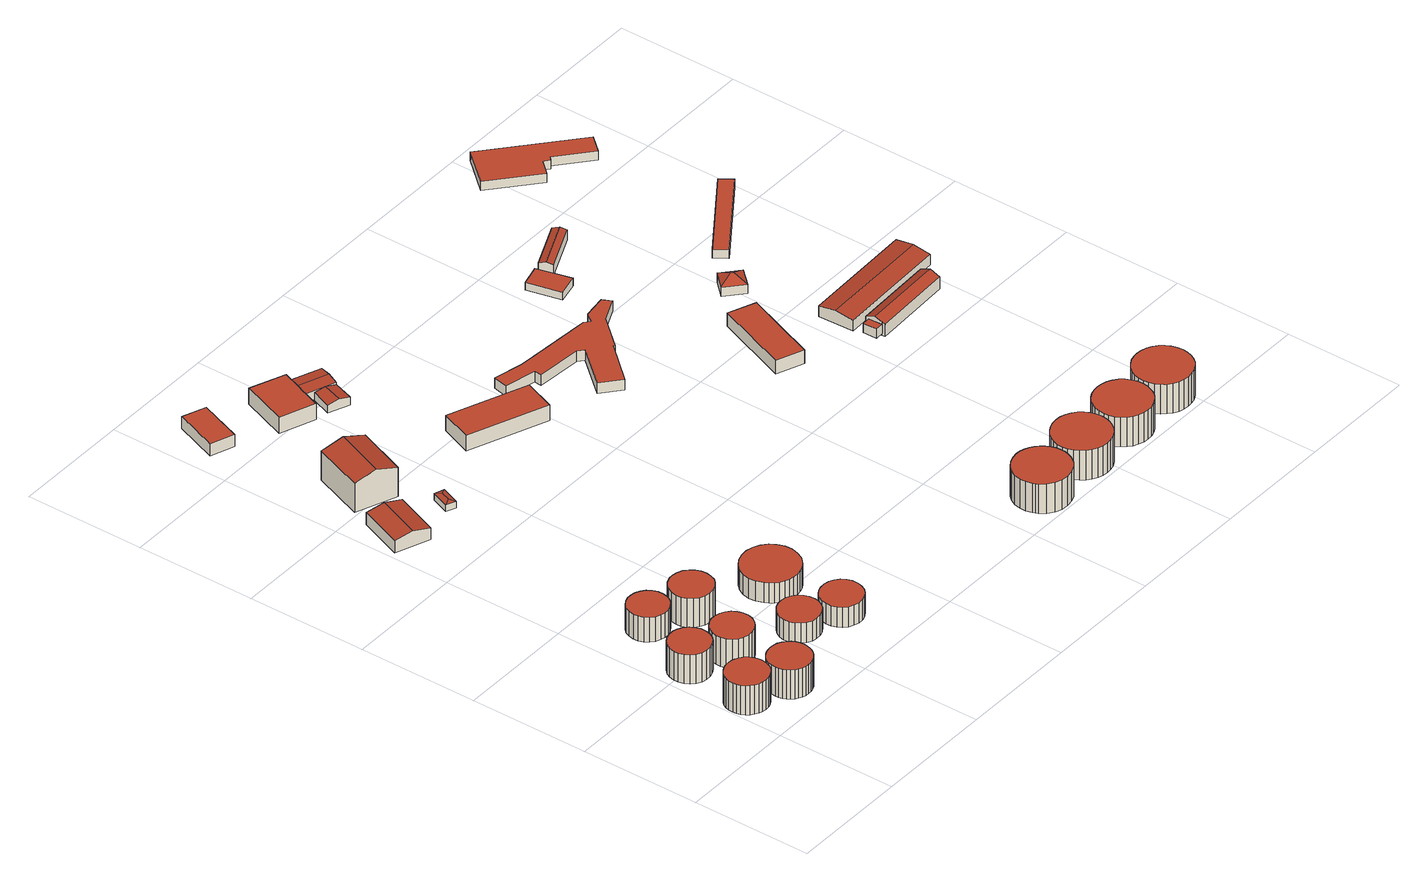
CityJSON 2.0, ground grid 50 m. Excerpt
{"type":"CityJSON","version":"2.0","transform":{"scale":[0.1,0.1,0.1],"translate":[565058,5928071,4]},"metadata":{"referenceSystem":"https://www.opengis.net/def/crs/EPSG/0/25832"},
"CityObjects":{
"building1":{"type":"Building","attributes":{"Gemeindeschluessel":"02100137","Geometrietyp2DReferenz":"3000","function":"51003_1205","roofType":"1000","measuredHeight":13.09},"address":[{"country":"Germany","locality":"Hamburg","postcode":"21107"}],"geometry":[{"type":"Solid","lod":"2","boundaries":[[[[0,1,2,3,4,5,6,7,8,9,10,11,12,13,14,15,16,17,18,19,20,21,22,23,24,25,26,27,28,29,30,31]],[[32,33,34,35,36,37,38,39,40,41,42,43,44,45,46,47,48,49,50,51,52,53,54,55,56,57,58,59,60,61,62,63]],[[30,29,32,63]],[[29,28,33,32]],[[28,27,34,33]],[[27,26,35,34]],[[26,25,36,35]],[[25,24,37,36]],[[24,23,38,37]],[[23,22,39,38]],[[22,21,40,39]],[[21,20,41,40]],[[20,19,42,41]],[[19,18,43,42]],[[18,17,44,43]],[[17,16,45,44]],[[16,15,46,45]],[[15,14,47,46]],[[14,13,48,47]],[[13,12,49,48]],[[12,11,50,49]],[[11,10,51,50]],[[10,9,52,51]],[[9,8,53,52]],[[8,7,54,53]],[[7,6,55,54]],[[6,5,56,55]],[[5,4,57,56]],[[4,3,58,57]],[[3,2,59,58]],[[2,1,60,59]],[[1,0,61,60]],[[0,31,62,61]],[[31,30,63,62]]]],"semantics":{"surfaces":[{"type":"RoofSurface"},{"type":"GroundSurface"},{"type":"WallSurface"}],"values":[[0,1,2,2,2,2,2,2,2,2,2,2,2,2,2,2,2,2,2,2,2,2,2,2,2,2,2,2,2,2,2,2,2,2]]}}]},
"building2":{"type":"Building","attributes":{"Gemeindeschluessel":"02100137","Geometrietyp2DReferenz":"3000","function":"51003_1205","roofType":"1000","measuredHeight":12.89},"address":[{"country":"Germany","locality":"Hamburg","postcode":"21107"}],"geometry":[{"type":"Solid","lod":"2","boundaries":[[[[64,65,66,67]],[[65,68,69,66]],[[68,70,71,69]],[[70,72,73,71]],[[72,74,75,73]],[[74,76,77,75]],[[76,78,79,77]],[[80,81,82,83]],[[81,84,85,82]],[[84,86,87,85]],[[86,88,89,87]],[[88,90,91,89]],[[90,92,93,91]],[[92,94,95,93]],[[94,96,97,95]],[[96,98,99,97]],[[98,100,101,99]],[[100,102,103,101]],[[102,104,105,103]],[[104,106,107,105]],[[106,64,67,107]],[[108,109,110,111]],[[83,110,109,80]],[[111,79,78,108]],[[111,110,83,82,85,87,89,91,93,95,97,99,101,103,105,107,67,66,69,71,73,75,77,79]],[[78,76,74,72,70,68,65,64,106,104,102,100,98,96,94,92,90,88,86,84,81,80,109,108]]]],"semantics":{"surfaces":[{"type":"WallSurface"},{"type":"GroundSurface"},{"type":"RoofSurface"}],"values":[[0,0,0,0,0,0,0,0,0,0,0,0,0,0,0,0,0,0,0,0,0,0,0,0,1,2]]}}]},
"building3":{"type":"Building","attributes":{"Gemeindeschluessel":"02100137","Geometrietyp2DReferenz":"3000","function":"51003_1205","roofType":"1000","measuredHeight":13.05},"address":[{"country":"Germany","locality":"Hamburg","postcode":"21107"}],"geometry":[{"type":"Solid","lod":"2","boundaries":[[[[112,113,114,115]],[[113,116,117,114]],[[116,118,119,117]],[[118,120,121,119]],[[120,122,123,121]],[[122,124,125,123]],[[124,126,127,125]],[[126,128,129,127]],[[128,130,131,129]],[[130,132,133,131]],[[132,134,135,133]],[[136,137,138,139]],[[137,140,141,138]],[[140,142,143,141]],[[142,144,145,143]],[[144,146,147,145]],[[146,148,149,147]],[[148,150,151,149]],[[150,152,153,151]],[[152,154,155,153]],[[154,156,157,155]],[[156,158,159,157]],[[158,160,161,159]],[[160,162,163,161]],[[162,164,165,163]],[[164,166,167,165]],[[166,168,169,167]],[[168,170,171,169]],[[170,172,173,171]],[[172,174,175,173]],[[174,112,115,175]],[[176,177,178,179]],[[139,178,177,136]],[[179,135,134,176]],[[179,178,139,138,141,143,145,147,149,151,153,155,157,159,161,163,165,167,169,171,173,175,115,114,117,119,121,123,125,127,129,131,133,135]],[[134,132,130,128,126,124,122,120,118,116,113,112,174,172,170,168,166,164,162,160,158,156,154,152,150,148,146,144,142,140,137,136,177,176]]]],"semantics":{"surfaces":[{"type":"WallSurface"},{"type":"GroundSurface"},{"type":"RoofSurface"}],"values":[[0,0,0,0,0,0,0,0,0,0,0,0,0,0,0,0,0,0,0,0,0,0,0,0,0,0,0,0,0,0,0,0,0,0,1,2]]}}]},
"building4":{"type":"Building","attributes":{"Gemeindeschluessel":"02100137","Geometrietyp2DReferenz":"3000","function":"51003_1205","roofType":"1000","measuredHeight":12.96},"address":[{"country":"Germany","locality":"Hamburg","postcode":"21107"}],"geometry":[{"type":"Solid","lod":"2","boundaries":[[[[180,181,182,183,184,185,186,187,188,189,190,191,192,193,194,195,196,197,198,199,200,201,202,203]],[[204,205,206,207,208,209,210,211,212,213,214,215,216,217,218,219,220,221,222,223,224,225,226,227]],[[202,201,204,227]],[[201,200,205,204]],[[200,199,206,205]],[[199,198,207,206]],[[198,197,208,207]],[[197,196,209,208]],[[196,195,210,209]],[[195,194,211,210]],[[194,193,212,211]],[[193,192,213,212]],[[192,191,214,213]],[[191,190,215,214]],[[190,189,216,215]],[[189,188,217,216]],[[188,187,218,217]],[[187,186,219,218]],[[186,185,220,219]],[[185,184,221,220]],[[184,183,222,221]],[[183,182,223,222]],[[182,181,224,223]],[[181,180,225,224]],[[180,203,226,225]],[[203,202,227,226]]]],"semantics":{"surfaces":[{"type":"RoofSurface"},{"type":"GroundSurface"},{"type":"WallSurface"}],"values":[[0,1,2,2,2,2,2,2,2,2,2,2,2,2,2,2,2,2,2,2,2,2,2,2,2,2]]}}]},
"building5":{"type":"Building","attributes":{"Gemeindeschluessel":"02100137","Geometrietyp2DReferenz":"3000","function":"51003_1205","roofType":"1000","measuredHeight":10.97},"address":[{"country":"Germany","locality":"Hamburg","postcode":"21107"}],"geometry":[{"type":"Solid","lod":"2","boundaries":[[[[228,229,230,231]],[[229,232,233,230]],[[232,234,235,233]],[[234,236,237,235]],[[236,238,239,237]],[[238,240,241,239]],[[240,242,243,241]],[[242,244,245,243]],[[244,246,247,245]],[[246,248,249,247]],[[248,250,251,249]],[[250,252,253,251]],[[252,254,255,253]],[[254,256,257,255]],[[256,258,259,257]],[[258,260,261,259]],[[260,262,263,261]],[[262,264,265,263]],[[266,267,268,269]],[[267,228,231,268]],[[270,271,272,273]],[[271,274,275,272]],[[274,266,269,275]],[[264,270,273,265]],[[273,272,275,269,268,231,230,233,235,237,239,241,243,245,247,249,251,253,255,257,259,261,263,265]],[[264,262,260,258,256,254,252,250,248,246,244,242,240,238,236,234,232,229,228,267,266,274,271,270]]]],"semantics":{"surfaces":[{"type":"WallSurface"},{"type":"GroundSurface"},{"type":"RoofSurface"}],"values":[[0,0,0,0,0,0,0,0,0,0,0,0,0,0,0,0,0,0,0,0,0,0,0,0,1,2]]}}]},
"building6":{"type":"Building","attributes":{"Gemeindeschluessel":"02100137","Geometrietyp2DReferenz":"3000","function":"51003_1205","roofType":"1000","measuredHeight":12.91},"address":[{"country":"Germany","locality":"Hamburg","postcode":"21107"}],"geometry":[{"type":"Solid","lod":"2","boundaries":[[[[276,277,278,279]],[[277,280,281,278]],[[280,282,283,281]],[[282,284,285,283]],[[284,286,287,285]],[[286,288,289,287]],[[288,290,291,289]],[[292,293,294,295]],[[293,296,297,294]],[[296,298,299,297]],[[298,300,301,299]],[[300,302,303,301]],[[302,304,305,303]],[[304,306,307,305]],[[306,308,309,307]],[[308,310,311,309]],[[310,312,313,311]],[[312,314,315,313]],[[314,276,279,315]],[[316,317,318,319]],[[317,320,321,318]],[[320,322,323,321]],[[295,323,322,292]],[[319,291,290,316]],[[319,318,321,323,295,294,297,299,301,303,305,307,309,311,313,315,279,278,281,283,285,287,289,291]],[[290,288,286,284,282,280,277,276,314,312,310,308,306,304,302,300,298,296,293,292,322,320,317,316]]]],"semantics":{"surfaces":[{"type":"WallSurface"},{"type":"GroundSurface"},{"type":"RoofSurface"}],"values":[[0,0,0,0,0,0,0,0,0,0,0,0,0,0,0,0,0,0,0,0,0,0,0,0,1,2]]}}]},
"building7":{"type":"Building","attributes":{"Gemeindeschluessel":"02100137","Geometrietyp2DReferenz":"3000","function":"51003_1205","roofType":"1000","measuredHeight":9},"address":[{"country":"Germany","locality":"Hamburg","postcode":"21107"}],"geometry":[{"type":"Solid","lod":"2","boundaries":[[[[324,325,326,327,328,329,330,331,332,333,334,335,336,337,338,339,340,341,342,343,344,345,346,347]],[[348,349,350,351,352,353,354,355,356,357,358,359,360,361,362,363,364,365,366,367,368,369,370,371]],[[369,324,347,370]],[[368,325,324,369]],[[367,326,325,368]],[[366,327,326,367]],[[365,328,327,366]],[[364,329,328,365]],[[363,330,329,364]],[[362,331,330,363]],[[361,332,331,362]],[[360,333,332,361]],[[359,334,333,360]],[[358,335,334,359]],[[357,336,335,358]],[[356,337,336,357]],[[355,338,337,356]],[[354,339,338,355]],[[353,340,339,354]],[[352,341,340,353]],[[351,342,341,352]],[[350,343,342,351]],[[349,344,343,350]],[[348,345,344,349]],[[371,346,345,348]],[[370,347,346,371]]]],"semantics":{"surfaces":[{"type":"GroundSurface"},{"type":"RoofSurface"},{"type":"WallSurface"}],"values":[[0,1,2,2,2,2,2,2,2,2,2,2,2,2,2,2,2,2,2,2,2,2,2,2,2,2]]}}]},
"building8":{"type":"Building","attributes":{"Gemeindeschluessel":"02100137","Geometrietyp2DReferenz":"3000","function":"31001_2100","roofType":"3100","measuredHeight":6.76,"storeysAboveGround":2},"address":[{"country":"Germany","locality":"Hamburg","thoroughfareName":"Schluisgrove","postcode":"21107"}],"geometry":[{"type":"Solid","lod":"2","boundaries":[[[[372,373,374,375]],[[376,372,375,377]],[[374,373,378,379]],[[376,377,380,381]],[[377,375,374,379,380]],[[373,372,376,381,378]],[[381,380,379,378]]]],"semantics":{"surfaces":[{"type":"RoofSurface"},{"type":"WallSurface"},{"type":"GroundSurface"}],"values":[[0,0,1,1,1,1,2]]}}]},
"building9":{"type":"Building","attributes":{"Gemeindeschluessel":"02100137","Geometrietyp2DReferenz":"3000","function":"51003_1205","roofType":"1000","measuredHeight":9},"address":[{"country":"Germany","locality":"Hamburg","postcode":"21107"}],"geometry":[{"type":"Solid","lod":"2","boundaries":[[[[382,383,384,385,386,387,388,389,390,391,392,393,394,395,396,397,398,399,400,401,402,403,404,405]],[[406,407,408,409,410,411,412,413,414,415,416,417,418,419,420,421,422,423,424,425,426,427,428,429]],[[427,382,405,428]],[[426,383,382,427]],[[425,384,383,426]],[[424,385,384,425]],[[423,386,385,424]],[[422,387,386,423]],[[421,388,387,422]],[[420,389,388,421]],[[419,390,389,420]],[[418,391,390,419]],[[417,392,391,418]],[[416,393,392,417]],[[415,394,393,416]],[[414,395,394,415]],[[413,396,395,414]],[[412,397,396,413]],[[411,398,397,412]],[[410,399,398,411]],[[409,400,399,410]],[[408,401,400,409]],[[407,402,401,408]],[[406,403,402,407]],[[429,404,403,406]],[[428,405,404,429]]]],"semantics":{"surfaces":[{"type":"GroundSurface"},{"type":"RoofSurface"},{"type":"WallSurface"}],"values":[[0,1,2,2,2,2,2,2,2,2,2,2,2,2,2,2,2,2,2,2,2,2,2,2,2,2]]}}]},
"building10":{"type":"Building","attributes":{"Gemeindeschluessel":"02100137","Geometrietyp2DReferenz":"3000","function":"51003_1205","roofType":"1000","measuredHeight":9},"address":[{"country":"Germany","locality":"Hamburg","postcode":"21107"}],"geometry":[{"type":"Solid","lod":"2","boundaries":[[[[430,431,432,433,434,435,436,437,438,439,440,441,442,443,444,445,446,447,448,449,450,451,452,453,454,455,456,457]],[[458,459,460,461,462,463,464,465,466,467,468,469,470,471,472,473,474,475,476,477,478,479,480,481,482,483,484,485]],[[483,430,457,484]],[[482,431,430,483]],[[481,432,431,482]],[[480,433,432,481]],[[479,434,433,480]],[[478,435,434,479]],[[477,436,435,478]],[[476,437,436,477]],[[475,438,437,476]],[[474,439,438,475]],[[473,440,439,474]],[[472,441,440,473]],[[471,442,441,472]],[[470,443,442,471]],[[469,444,443,470]],[[468,445,444,469]],[[467,446,445,468]],[[466,447,446,467]],[[465,448,447,466]],[[464,449,448,465]],[[463,450,449,464]],[[462,451,450,463]],[[461,452,451,462]],[[460,453,452,461]],[[459,454,453,460]],[[458,455,454,459]],[[485,456,455,458]],[[484,457,456,485]]]],"semantics":{"surfaces":[{"type":"GroundSurface"},{"type":"RoofSurface"},{"type":"WallSurface"}],"values":[[0,1,2,2,2,2,2,2,2,2,2,2,2,2,2,2,2,2,2,2,2,2,2,2,2,2,2,2,2,2]]}}]},
"building11":{"type":"Building","attributes":{"Gemeindeschluessel":"02100137","Geometrietyp2DReferenz":"3000","function":"31001_2010","roofType":"3100","measuredHeight":15.87,"storeysAboveGround":1},"address":[{"country":"Germany","locality":"Hamburg","thoroughfareName":"Schluisgrove","postcode":"21107"}],"geometry":[{"type":"Solid","lod":"2","boundaries":[[[[486,487,488,489]],[[490,486,489,491]],[[488,487,492,493]],[[490,491,494,495]],[[491,489,488,493,494]],[[487,486,490,495,492]],[[495,494,493,492]]]],"semantics":{"surfaces":[{"type":"RoofSurface"},{"type":"WallSurface"},{"type":"GroundSurface"}],"values":[[0,0,1,1,1,1,2]]}}]},
"building12":{"type":"Building","attributes":{"Gemeindeschluessel":"02100137","Geometrietyp2DReferenz":"3000","function":"31001_2100","roofType":"3200","measuredHeight":3.37,"storeysAboveGround":1},"address":[{"country":"Germany","locality":"Hamburg","thoroughfareName":"Schluisgrove","postcode":"21107"}],"geometry":[{"type":"Solid","lod":"2","boundaries":[[[[496,497,498,499]],[[499,498,500]],[[501,496,499,500]],[[501,497,496]],[[498,497,502,503]],[[500,498,503,504]],[[501,500,504,505]],[[497,501,505,502]],[[503,502,505,504]]]],"semantics":{"surfaces":[{"type":"RoofSurface"},{"type":"WallSurface"},{"type":"GroundSurface"}],"values":[[0,0,0,0,1,1,1,1,2]]}}]},
"building13":{"type":"Building","attributes":{"Gemeindeschluessel":"02100137","Geometrietyp2DReferenz":"3000","function":"51009_1610","roofType":"1000","measuredHeight":5.46},"address":[{"country":"Germany","locality":"Hamburg","postcode":"21107"}],"geometry":[{"type":"Solid","lod":"2","boundaries":[[[[506,507,508,509]],[[510,511,512,513]],[[508,507,510,513]],[[507,506,511,510]],[[506,509,512,511]],[[509,508,513,512]]]],"semantics":{"surfaces":[{"type":"RoofSurface"},{"type":"GroundSurface"},{"type":"WallSurface"}],"values":[[0,1,2,2,2,2]]}}]},
"building14":{"type":"Building","attributes":{"Gemeindeschluessel":"02100137","Geometrietyp2DReferenz":"3000","function":"31001_2100","roofType":"1000","measuredHeight":7.15,"storeysAboveGround":3},"address":[{"country":"Germany","locality":"Hamburg","thoroughfareName":"Schluisgrove","postcode":"21107"}],"geometry":[{"type":"Solid","lod":"2","boundaries":[[[[514,515,516,517]],[[518,519,515,514]],[[520,521,522,523]],[[524,523,522,525,526,527]],[[526,518,514,517,527]],[[527,517,516,528,529,524]],[[516,515,519,530,528]],[[525,531,530,519,518,526]],[[523,524,529,520]],[[525,522,521,531]],[[521,520,529,528,530,531]]]],"semantics":{"surfaces":[{"type":"RoofSurface"},{"type":"WallSurface"},{"type":"GroundSurface"}],"values":[[0,0,1,2,1,1,1,1,1,1,0]]}}]},
"building15":{"type":"Building","attributes":{"Gemeindeschluessel":"02100137","Geometrietyp2DReferenz":"3000","function":"31001_2010","roofType":"3100","measuredHeight":4.51,"storeysAboveGround":2},"address":[{"country":"Germany","locality":"Hamburg","thoroughfareName":"Schluisgrove","postcode":"21107"}],"geometry":[{"type":"Solid","lod":"2","boundaries":[[[[532,533,534,535]],[[536,532,535,537]],[[534,533,538,539]],[[536,537,540,541]],[[537,535,534,539,540]],[[533,532,536,541,538]],[[541,540,539,538]]]],"semantics":{"surfaces":[{"type":"RoofSurface"},{"type":"WallSurface"},{"type":"GroundSurface"}],"values":[[0,0,1,1,1,1,2]]}}]},
"building16":{"type":"Building","attributes":{"Gemeindeschluessel":"02100137","Geometrietyp2DReferenz":"3000","function":"31001_2010","roofType":"1000","measuredHeight":6.88,"storeysAboveGround":2},"address":[{"country":"Germany","locality":"Hamburg","thoroughfareName":"Schluisgrove","postcode":"21107"}],"geometry":[{"type":"Solid","lod":"2","boundaries":[[[[542,543,544,545]],[[546,547,548,549]],[[544,543,546,549]],[[543,542,547,546]],[[542,545,548,547]],[[545,544,549,548]]]],"semantics":{"surfaces":[{"type":"RoofSurface"},{"type":"GroundSurface"},{"type":"WallSurface"}],"values":[[0,1,2,2,2,2]]}}]},
"building17":{"type":"Building","attributes":{"Gemeindeschluessel":"02100137","Geometrietyp2DReferenz":"3000","function":"51003_1205","roofType":"1000","measuredHeight":13.19},"address":[{"country":"Germany","locality":"Hamburg","postcode":"21107"}],"geometry":[{"type":"Solid","lod":"2","boundaries":[[[[550,551,552,553]],[[554,555,556,557]],[[555,558,559,556]],[[558,560,561,559]],[[560,562,563,561]],[[562,564,565,563]],[[564,566,567,565]],[[566,568,569,567]],[[568,570,571,569]],[[570,572,573,571]],[[572,574,575,573]],[[574,576,577,575]],[[576,578,579,577]],[[578,580,581,579]],[[580,582,583,581]],[[582,584,585,583]],[[584,586,587,585]],[[586,588,589,587]],[[588,590,591,589]],[[590,592,593,591]],[[592,594,595,593]],[[594,596,597,595]],[[596,598,599,597]],[[598,600,601,599]],[[600,602,603,601]],[[604,605,606,607]],[[551,550,605,604,602,600,598,596,594,592,590,588,586,584,582,580,578,576,574,572,570,568,566,564,562,560,558,555,554,608]],[[606,553,552,609,557,556,559,561,563,565,567,569,571,573,575,577,579,581,583,585,587,589,591,593,595,597,599,601,603,607]],[[609,608,554,557]],[[552,551,608,609]],[[606,605,550,553]],[[603,602,604,607]]]],"semantics":{"surfaces":[{"type":"WallSurface"},{"type":"RoofSurface"},{"type":"GroundSurface"}],"values":[[0,0,0,0,0,0,0,0,0,0,0,0,0,0,0,0,0,0,0,0,0,0,0,0,0,0,1,2,0,0,0,0]]}}]},
"building18":{"type":"Building","attributes":{"Gemeindeschluessel":"02100137","Geometrietyp2DReferenz":"3000","function":"31001_2010","roofType":"1000","measuredHeight":4.62,"storeysAboveGround":2},"address":[{"country":"Germany","locality":"Hamburg","thoroughfareName":"Schluisgrove","postcode":"21107"}],"geometry":[{"type":"Solid","lod":"2","boundaries":[[[[610,611,612,613,614,615,616,617,618,619,620,621,622,623,624,625,626,627]],[[628,629,630,631,632,633,634,635,636,637,638,639,640,641,642,643,644,645]],[[643,610,627,644]],[[642,611,610,643]],[[641,612,611,642]],[[640,613,612,641]],[[639,614,613,640]],[[638,615,614,639]],[[637,616,615,638]],[[636,617,616,637]],[[635,618,617,636]],[[634,619,618,635]],[[633,620,619,634]],[[632,621,620,633]],[[631,622,621,632]],[[630,623,622,631]],[[629,624,623,630]],[[628,625,624,629]],[[645,626,625,628]],[[644,627,626,645]]]],"semantics":{"surfaces":[{"type":"GroundSurface"},{"type":"RoofSurface"},{"type":"WallSurface"}],"values":[[0,1,2,2,2,2,2,2,2,2,2,2,2,2,2,2,2,2,2,2]]}}]},
"building19":{"type":"Building","attributes":{"Gemeindeschluessel":"02100137","Geometrietyp2DReferenz":"3000","function":"51003_1205","roofType":"1000","measuredHeight":13.2},"address":[{"country":"Germany","locality":"Hamburg","postcode":"21107"}],"geometry":[{"type":"Solid","lod":"2","boundaries":[[[[646,647,648,649,650,651,652,653,654,655,656,657,658,659,660,661,662,663,664,665,666,667,668,669,670,671,672,673,674,675,676,677]],[[678,679,680,681,682,683,684,685,686,687,688,689,690,691,692,693,694,695,696,697,698,699,700,701,702,703,704,705,706,707,708,709]],[[676,675,678,709]],[[675,674,679,678]],[[674,673,680,679]],[[673,672,681,680]],[[672,671,682,681]],[[671,670,683,682]],[[670,669,684,683]],[[669,668,685,684]],[[668,667,686,685]],[[667,666,687,686]],[[666,665,688,687]],[[665,664,689,688]],[[664,663,690,689]],[[663,662,691,690]],[[662,661,692,691]],[[661,660,693,692]],[[660,659,694,693]],[[659,658,695,694]],[[658,657,696,695]],[[657,656,697,696]],[[656,655,698,697]],[[655,654,699,698]],[[654,653,700,699]],[[653,652,701,700]],[[652,651,702,701]],[[651,650,703,702]],[[650,649,704,703]],[[649,648,705,704]],[[648,647,706,705]],[[647,646,707,706]],[[646,677,708,707]],[[677,676,709,708]]]],"semantics":{"surfaces":[{"type":"RoofSurface"},{"type":"GroundSurface"},{"type":"WallSurface"}],"values":[[0,1,2,2,2,2,2,2,2,2,2,2,2,2,2,2,2,2,2,2,2,2,2,2,2,2,2,2,2,2,2,2,2,2]]}}]},
"building20":{"type":"Building","attributes":{"Gemeindeschluessel":"02100137","Geometrietyp2DReferenz":"3000","function":"51003_1205","roofType":"1000","measuredHeight":13.11},"address":[{"country":"Germany","locality":"Hamburg","postcode":"21107"}],"geometry":[{"type":"Solid","lod":"2","boundaries":[[[[710,711,712,713,714,715,716,717,718,719,720,721,722,723,724,725,726,727,728,729,730,731,732,733,734,735,736,737,738,739,740,741]],[[742,743,744,745,746,747,748,749,750,751,752,753,754,755,756,757,758,759,760,761,762,763,764,765,766,767,768,769,770,771,772,773]],[[740,739,742,773]],[[739,738,743,742]],[[738,737,744,743]],[[737,736,745,744]],[[736,735,746,745]],[[735,734,747,746]],[[734,733,748,747]],[[733,732,749,748]],[[732,731,750,749]],[[731,730,751,750]],[[730,729,752,751]],[[729,728,753,752]],[[728,727,754,753]],[[727,726,755,754]],[[726,725,756,755]],[[725,724,757,756]],[[724,723,758,757]],[[723,722,759,758]],[[722,721,760,759]],[[721,720,761,760]],[[720,719,762,761]],[[719,718,763,762]],[[718,717,764,763]],[[717,716,765,764]],[[716,715,766,765]],[[715,714,767,766]],[[714,713,768,767]],[[713,712,769,768]],[[712,711,770,769]],[[711,710,771,770]],[[710,741,772,771]],[[741,740,773,772]]]],"semantics":{"surfaces":[{"type":"RoofSurface"},{"type":"GroundSurface"},{"type":"WallSurface"}],"values":[[0,1,2,2,2,2,2,2,2,2,2,2,2,2,2,2,2,2,2,2,2,2,2,2,2,2,2,2,2,2,2,2,2,2]]}}]},
"building21":{"type":"Building","attributes":{"Gemeindeschluessel":"02100137","Geometrietyp2DReferenz":"3000","function":"31001_2010","roofType":"1000","measuredHeight":5.99,"storeysAboveGround":1},"address":[{"country":"Germany","locality":"Hamburg","thoroughfareName":"Schluisgrove","postcode":"21107"}],"geometry":[{"type":"Solid","lod":"2","boundaries":[[[[774,775,776,777]],[[775,778,779,776]],[[778,780,781,779]],[[777,781,780,774]],[[777,776,779,781]],[[780,778,775,774]]]],"semantics":{"surfaces":[{"type":"WallSurface"},{"type":"GroundSurface"},{"type":"RoofSurface"}],"values":[[0,0,0,0,1,2]]}}]},
"building22":{"type":"Building","attributes":{"Gemeindeschluessel":"02100137","Geometrietyp2DReferenz":"3000","function":"31001_2010","roofType":"1000","measuredHeight":3.33,"storeysAboveGround":1},"address":[{"country":"Germany","locality":"Hamburg","thoroughfareName":"Schluisgrove","postcode":"21107"}],"geometry":[{"type":"Solid","lod":"2","boundaries":[[[[782,783,784,785]],[[786,787,788,789]],[[784,783,786,789]],[[783,782,787,786]],[[782,785,788,787]],[[785,784,789,788]]]],"semantics":{"surfaces":[{"type":"RoofSurface"},{"type":"GroundSurface"},{"type":"WallSurface"}],"values":[[0,1,2,2,2,2]]}}]},
"building23":{"type":"Building","attributes":{"Gemeindeschluessel":"02100137","Geometrietyp2DReferenz":"3000","function":"31001_2500","roofType":"1000","measuredHeight":4.11,"storeysAboveGround":1},"address":[{"country":"Germany","locality":"Hamburg","thoroughfareName":"Schluisgrove","postcode":"21107"}],"geometry":[{"type":"Solid","lod":"2","boundaries":[[[[790,791,792,793]],[[794,795,796,797]],[[792,791,794,797]],[[791,790,795,794]],[[790,793,796,795]],[[793,792,797,796]]]],"semantics":{"surfaces":[{"type":"RoofSurface"},{"type":"GroundSurface"},{"type":"WallSurface"}],"values":[[0,1,2,2,2,2]]}}]},
"building24":{"type":"Building","attributes":{"Gemeindeschluessel":"02100137","Geometrietyp2DReferenz":"3000","function":"51003_1205","roofType":"1000","measuredHeight":13.13},"address":[{"country":"Germany","locality":"Hamburg","postcode":"21107"}],"geometry":[{"type":"Solid","lod":"2","boundaries":[[[[798,799,800,801,802,803,804,805,806,807,808,809,810,811,812,813,814,815,816,817,818,819,820,821,822,823,824,825,826,827,828,829]],[[830,831,832,833,834,835,836,837,838,839,840,841,842,843,844,845,846,847,848,849,850,851,852,853,854,855,856,857,858,859,860,861]],[[828,827,830,861]],[[827,826,831,830]],[[826,825,832,831]],[[825,824,833,832]],[[824,823,834,833]],[[823,822,835,834]],[[822,821,836,835]],[[821,820,837,836]],[[820,819,838,837]],[[819,818,839,838]],[[818,817,840,839]],[[817,816,841,840]],[[816,815,842,841]],[[815,814,843,842]],[[814,813,844,843]],[[813,812,845,844]],[[812,811,846,845]],[[811,810,847,846]],[[810,809,848,847]],[[809,808,849,848]],[[808,807,850,849]],[[807,806,851,850]],[[806,805,852,851]],[[805,804,853,852]],[[804,803,854,853]],[[803,802,855,854]],[[802,801,856,855]],[[801,800,857,856]],[[800,799,858,857]],[[799,798,859,858]],[[798,829,860,859]],[[829,828,861,860]]]],"semantics":{"surfaces":[{"type":"RoofSurface"},{"type":"GroundSurface"},{"type":"WallSurface"}],"values":[[0,1,2,2,2,2,2,2,2,2,2,2,2,2,2,2,2,2,2,2,2,2,2,2,2,2,2,2,2,2,2,2,2,2]]}}]},
"building25":{"type":"Building","attributes":{"Gemeindeschluessel":"02100137","Geometrietyp2DReferenz":"3000","function":"31001_2010","roofType":"3100","measuredHeight":5.43,"storeysAboveGround":1},"address":[{"country":"Germany","locality":"Hamburg","thoroughfareName":"Schluisgrove","postcode":"21107"}],"geometry":[{"type":"Solid","lod":"2","boundaries":[[[[862,863,864,865]],[[866,862,865,867]],[[864,863,868,869]],[[866,867,870,871]],[[867,865,864,869,870]],[[863,862,866,871,868]],[[871,870,869,868]]]],"semantics":{"surfaces":[{"type":"RoofSurface"},{"type":"WallSurface"},{"type":"GroundSurface"}],"values":[[0,0,1,1,1,1,2]]}}]},
"building26":{"type":"Building","attributes":{"Gemeindeschluessel":"02100137","Geometrietyp2DReferenz":"3000","function":"31001_2010","roofType":"3200","measuredHeight":6.76,"storeysAboveGround":1},"address":[{"country":"Germany","locality":"Hamburg","thoroughfareNumber":"1","thoroughfareName":"Schluisgrove","postcode":"21107"}],"geometry":[{"type":"Solid","lod":"2","boundaries":[[[[872,873,874,875,876]],[[877,874,873]],[[872,878,877,873]],[[878,872,876]],[[876,875,879,880]],[[878,876,880,881]],[[881,880,879,882]],[[882,877,878,881]],[[879,875,874,877,882]]]],"semantics":{"surfaces":[{"type":"RoofSurface"},{"type":"WallSurface"},{"type":"GroundSurface"}],"values":[[0,0,0,0,1,1,2,1,1]]}}]},
"building27":{"type":"Building","attributes":{"Gemeindeschluessel":"02100137","Geometrietyp2DReferenz":"3000","function":"31001_3070","roofType":"3100","measuredHeight":7.38,"storeysAboveGround":1},"address":[{"country":"Germany","locality":"Hamburg","thoroughfareName":"Schluisgrove","postcode":"21107"}],"geometry":[{"type":"Solid","lod":"2","boundaries":[[[[883,884,885,886]],[[883,886,887,888,889]],[[888,887,890,891]],[[887,886,885,892,890]],[[889,888,891,893]],[[884,883,889,893,894]],[[885,884,894,892]],[[894,893,891,890,892]]]],"semantics":{"surfaces":[{"type":"RoofSurface"},{"type":"WallSurface"},{"type":"GroundSurface"}],"values":[[0,0,1,1,1,1,1,2]]}}]},
"building28":{"type":"Building","attributes":{"Gemeindeschluessel":"02100137","Geometrietyp2DReferenz":"3000","function":"31001_2140","roofType":"3100","measuredHeight":6.02,"storeysAboveGround":1},"address":[{"country":"Germany","locality":"Hamburg","thoroughfareName":"Schluisgrove","postcode":"21107"}],"geometry":[{"type":"Solid","lod":"2","boundaries":[[[[895,896,897,898]],[[899,895,898,900]],[[897,896,901,902]],[[899,900,903,904]],[[900,898,897,902,903]],[[896,895,899,904,901]],[[904,903,902,901]]]],"semantics":{"surfaces":[{"type":"RoofSurface"},{"type":"WallSurface"},{"type":"GroundSurface"}],"values":[[0,0,1,1,1,1,2]]}}]},
"building29":{"type":"Building","attributes":{"Gemeindeschluessel":"02100137","Geometrietyp2DReferenz":"3000","function":"51009_1610","roofType":"1000","measuredHeight":3.81},"address":[{"country":"Germany","locality":"Hamburg","postcode":"21107"}],"geometry":[{"type":"Solid","lod":"2","boundaries":[[[[905,906,907,908]],[[909,910,905,908]],[[909,911,912,910]],[[912,911,907,906]],[[907,911,909,908]],[[910,912,906,905]]]],"semantics":{"surfaces":[{"type":"WallSurface"},{"type":"GroundSurface"},{"type":"RoofSurface"}],"values":[[0,0,0,0,1,2]]}}]},
"building30":{"type":"Building","attributes":{"Gemeindeschluessel":"02100137","Geometrietyp2DReferenz":"3000","function":"31001_2010","roofType":"1000","measuredHeight":3.9,"storeysAboveGround":1},"address":[{"country":"Germany","locality":"Hamburg","thoroughfareNumber":"17","thoroughfareName":"Schlengendeich","postcode":"21107"}],"geometry":[{"type":"Solid","lod":"2","boundaries":[[[[913,914,915,916]],[[917,918,919,920]],[[918,921,922,919]],[[921,923,924,922]],[[923,921,918,917,925,914,913,926]],[[916,915,927,920,919,922,924,928]],[[924,923,926,928]],[[927,925,917,920]],[[928,926,913,916]],[[915,914,925,927]]]],"semantics":{"surfaces":[{"type":"WallSurface"},{"type":"RoofSurface"},{"type":"GroundSurface"}],"values":[[0,0,0,0,1,2,0,0,0,0]]}}]}
},
"vertices":[
[10,184,145],[18,169,145],[29,156,145],[42,146,145],[57,138,145],[73,133,145],[89,131,145],[106,133,145],[122,138,145],[137,146,145],[150,156,145],[161,169,145],[168,184,145],[173,200,145],[175,217,145],[173,234,145],[168,250,145],[161,264,145],[150,277,145],[137,288,145],[122,296,145],[106,301,145],[89,302,145],[73,301,145],[57,296,145],[42,288,145],[29,277,145],[18,264,145],[10,250,145],[5,234,145],[4,217,145],[5,200,145],[5,234,14],[10,250,14],[18,264,14],[29,277,14],[42,288,14],[57,296,14],[73,301,14],[89,302,14],[106,301,14],[122,296,14],[137,288,14],[150,277,14],[161,264,14],[168,250,14],[173,234,14],[175,217,14],[173,200,14],[168,184,14],[161,169,14],[150,156,14],[137,146,14],[122,138,14],[106,133,14],[89,131,14],[73,133,14],[57,138,14],[42,146,14],[29,156,14],[18,169,14],[10,184,14],[5,200,14],[4,217,14],
[27,500,143],[33,522,143],[33,522,14],[27,500,14],[43,541,143],[43,541,14],[58,557,143],[58,557,14],[77,568,143],[77,568,14],[98,574,143],[98,574,14],[120,575,143],[120,575,14],[141,570,143],[141,570,14],[187,525,143],[194,504,143],[194,504,14],[187,525,14],[194,482,143],[194,482,14],[189,461,143],[189,461,14],[179,442,143],[179,442,14],[163,426,143],[163,426,14],[145,415,143],[145,415,14],[124,408,143],[124,408,14],[102,408,143],[102,408,14],[81,413,143],[81,413,14],[61,424,143],[61,424,14],[45,439,143],[45,439,14],[34,458,143],[34,458,14],[28,479,143],[28,479,14],[160,559,143],[176,544,143],[176,544,14],[160,559,14],
[172,153,144],[173,170,144],[173,170,14],[172,153,14],[178,186,144],[178,186,14],[186,201,144],[186,201,14],[197,214,144],[197,214,14],[210,225,144],[210,225,14],[225,233,144],[225,233,14],[241,237,144],[241,237,14],[258,239,144],[258,239,14],[274,237,144],[274,237,14],[290,233,144],[290,233,14],[305,225,144],[305,225,14],[337,186,144],[342,170,144],[342,170,14],[337,186,14],[344,153,144],[344,153,14],[342,138,144],[342,138,14],[338,124,144],[338,124,14],[332,110,144],[332,110,14],[323,98,144],[323,98,14],[313,87,144],[313,87,14],[301,79,144],[301,79,14],[287,72,144],[287,72,14],[272,68,144],[272,68,14],[258,67,144],[258,67,14],[243,68,144],[243,68,14],[228,72,144],[228,72,14],[215,79,144],[215,79,14],[202,87,144],[202,87,14],[192,98,144],[192,98,14],[183,110,144],[183,110,14],[177,124,144],[177,124,14],[173,138,144],[173,138,14],[318,214,144],[329,201,144],[329,201,14],[318,214,14],
[200,394,143],[212,375,143],[227,360,143],[246,350,143],[268,344,143],[289,345,143],[310,351,143],[329,362,143],[344,378,143],[355,397,143],[360,418,143],[359,440,143],[353,461,143],[342,480,143],[326,495,143],[307,505,143],[286,510,143],[264,510,143],[243,504,143],[225,492,143],[210,477,143],[199,458,143],[194,437,143],[194,415,143],[199,458,14],[210,477,14],[225,492,14],[243,504,14],[264,510,14],[286,510,14],[307,505,14],[326,495,14],[342,480,14],[353,461,14],[359,440,14],[360,418,14],[355,397,14],[344,378,14],[329,362,14],[310,351,14],[289,345,14],[268,344,14],[246,350,14],[227,360,14],[212,375,14],[200,394,14],[194,415,14],[194,437,14],
[133,763,125],[137,784,125],[137,784,15],[133,763,15],[146,803,125],[146,803,15],[160,819,125],[160,819,15],[178,831,125],[178,831,15],[198,838,125],[198,838,15],[219,839,125],[219,839,15],[240,835,125],[240,835,15],[259,826,125],[259,826,15],[276,812,125],[276,812,15],[288,795,125],[288,795,15],[295,774,125],[295,774,15],[296,753,125],[296,753,15],[292,732,125],[292,732,15],[283,713,125],[283,713,15],[269,697,125],[269,697,15],[251,685,125],[251,685,15],[231,678,125],[231,678,15],[210,676,125],[210,676,15],[142,722,125],[135,742,125],[135,742,15],[142,722,15],[189,681,125],[170,690,125],[170,690,15],[189,681,15],[154,704,125],[154,704,15],
[295,694,144],[299,716,144],[299,716,15],[295,694,15],[309,737,144],[309,737,15],[323,754,144],[323,754,15],[341,767,144],[341,767,15],[363,775,144],[363,775,15],[385,777,144],[385,777,15],[407,773,144],[407,773,15],[468,687,144],[464,665,144],[464,665,15],[468,687,15],[455,644,144],[455,644,15],[441,627,144],[441,627,15],[422,614,144],[422,614,15],[401,606,144],[401,606,15],[378,604,144],[378,604,15],[356,608,144],[356,608,15],[336,617,144],[336,617,15],[318,632,144],[318,632,15],[305,650,144],[305,650,15],[297,671,144],[297,671,15],[428,764,144],[445,749,144],[445,749,15],[428,764,15],[458,731,144],[458,731,15],[466,710,144],[466,710,15],
[458,309,14],[457,331,14],[461,352,14],[471,372,14],[485,388,14],[503,400,14],[524,407,14],[545,409,14],[567,405,14],[586,395,14],[603,381,14],[615,363,14],[622,342,14],[624,320,14],[620,299,14],[610,279,14],[596,263,14],[578,251,14],[557,244,14],[535,242,14],[514,246,14],[494,256,14],[478,270,14],[465,288,14],[494,256,104],[514,246,104],[535,242,104],[557,244,104],[578,251,104],[596,263,104],[610,279,104],[620,299,104],[624,320,104],[622,342,104],[615,363,104],[603,381,104],[586,395,104],[567,405,104],[545,409,104],[524,407,104],[503,400,104],[485,388,104],[471,372,104],[461,352,104],[457,331,104],[458,309,104],[465,288,104],[478,270,104],
[163,1906,85],[93,1933,70],[20,1750,70],[91,1722,85],[234,1878,70],[161,1694,70],[93,1933,17],[20,1750,17],[161,1694,17],[234,1878,17],
[625,247,14],[624,269,14],[628,290,14],[638,310,14],[653,326,14],[671,338,14],[692,344,14],[714,345,14],[735,341,14],[755,331,14],[771,316,14],[783,298,14],[790,277,14],[791,255,14],[786,234,14],[776,214,14],[761,198,14],[743,186,14],[722,179,14],[700,178,14],[679,183,14],[659,193,14],[643,208,14],[631,226,14],[659,193,104],[679,183,104],[700,178,104],[722,179,104],[743,186,104],[761,198,104],[776,214,104],[786,234,104],[791,255,104],[790,277,104],[783,298,104],[771,316,104],[755,331,104],[735,341,104],[714,345,104],[692,344,104],[671,338,104],[653,326,104],[638,310,104],[628,290,104],[624,269,104],[625,247,104],[631,226,104],[643,208,104],
[624,478,14],[610,490,14],[598,505,14],[589,521,14],[579,550,14],[577,580,14],[583,610,14],[597,637,14],[617,659,14],[642,676,14],[671,685,14],[701,687,14],[731,681,14],[758,667,14],[781,647,14],[797,622,14],[807,593,14],[809,563,14],[802,533,14],[789,506,14],[775,490,14],[759,477,14],[741,466,14],[722,459,14],[701,456,14],[680,456,14],[659,460,14],[640,468,14],[680,456,104],[701,456,104],[722,459,104],[741,466,104],[759,477,104],[775,490,104],[789,506,104],[802,533,104],[809,563,104],[807,593,104],[797,622,104],[781,647,104],[758,667,104],[731,681,104],[701,687,104],[671,685,104],[642,676,104],[617,659,104],[597,637,104],[583,610,104],[577,580,104],[579,550,104],[589,521,104],[598,505,104],[610,490,104],[624,478,104],[640,468,104],[659,460,104],
[292,2187,175],[207,2221,147],[124,2009,147],[209,1976,175],[377,2154,147],[294,1943,147],[207,2221,17],[124,2009,17],[294,1943,17],[377,2154,17],
[367,1799,52],[355,1827,48],[325,1751,48],[353,1763,52],[365,1735,48],[395,1811,48],[355,1827,18],[325,1751,18],[365,1735,18],[395,1811,18],
[244,2767,70],[146,2804,70],[79,2624,70],[176,2588,70],[146,2804,16],[244,2767,16],[176,2588,16],[79,2624,16],
[678,2546,59],[538,2600,59],[520,2553,54],[660,2499,54],[696,2592,54],[556,2646,54],[482,2455,86],[336,2510,86],[336,2510,15],[482,2455,15],[519,2553,15],[410,2703,15],[696,2592,15],[660,2499,15],[520,2553,86],[519,2553,86],[556,2646,86],[410,2703,86],
[611,2512,60],[569,2528,50],[538,2444,50],[582,2427,60],[655,2495,50],[625,2410,50],[569,2528,15],[538,2444,15],[625,2410,15],[655,2495,15],
[1035,1917,85],[709,2045,85],[658,1914,85],[983,1785,85],[709,2045,17],[1035,1917,17],[983,1785,17],[658,1914,17],
[1609,184,146],[1627,205,146],[1627,205,15],[1609,184,15],[1674,230,146],[1701,234,146],[1701,234,15],[1674,230,15],[1721,233,146],[1721,233,15],[1740,228,146],[1740,228,15],[1758,220,146],[1758,220,15],[1775,209,146],[1775,209,15],[1789,195,146],[1789,195,15],[1801,179,146],[1801,179,15],[1810,161,146],[1810,161,15],[1816,142,146],[1816,142,15],[1818,122,146],[1818,122,15],[1817,102,146],[1817,102,15],[1812,83,146],[1812,83,15],[1804,65,146],[1804,65,15],[1786,40,146],[1786,40,15],[1763,22,146],[1763,22,15],[1735,10,146],[1735,10,15],[1706,5,146],[1706,5,15],[1676,8,146],[1676,8,15],[1648,19,146],[1648,19,15],[1624,37,146],[1624,37,15],[1605,60,146],[1605,60,15],[1600,70,146],[1600,70,15],[1596,80,146],[1596,80,15],[1590,107,146],[1590,107,15],[1590,134,146],[1596,160,146],[1596,160,15],[1590,134,15],[1649,220,146],[1649,220,15],
[1347,1903,14],[1323,1924,14],[1133,1938,14],[1135,1969,14],[1006,1998,14],[1020,2060,14],[1144,2032,14],[1330,2018,14],[1474,2008,14],[1495,1990,14],[1523,2025,14],[1620,2039,14],[1639,2001,14],[1537,1955,14],[1431,1833,14],[1426,1837,14],[1294,1684,14],[1216,1750,14],[1426,1837,60],[1431,1833,60],[1537,1955,60],[1639,2001,60],[1620,2039,60],[1523,2025,60],[1495,1990,60],[1474,2008,60],[1330,2018,60],[1144,2032,60],[1020,2060,60],[1006,1998,60],[1135,1969,60],[1133,1938,60],[1323,1924,60],[1347,1903,60],[1216,1750,60],[1294,1684,60],
[1841,83,147],[1852,63,147],[1866,45,147],[1884,31,147],[1904,20,147],[1925,14,147],[1948,11,147],[1971,14,147],[1992,20,147],[2012,31,147],[2030,45,147],[2044,63,147],[2055,83,147],[2061,104,147],[2064,127,147],[2061,150,147],[2055,171,147],[2044,191,147],[2030,209,147],[2012,223,147],[1992,234,147],[1971,241,147],[1948,243,147],[1925,241,147],[1904,234,147],[1884,223,147],[1866,209,147],[1852,191,147],[1841,171,147],[1834,150,147],[1832,127,147],[1834,104,147],[1834,150,15],[1841,171,15],[1852,191,15],[1866,209,15],[1884,223,15],[1904,234,15],[1925,241,15],[1948,243,15],[1971,241,15],[1992,234,15],[2012,223,15],[2030,209,15],[2044,191,15],[2055,171,15],[2061,150,15],[2064,127,15],[2061,104,15],[2055,83,15],[2044,63,15],[2030,45,15],[2012,31,15],[1992,20,15],[1971,14,15],[1948,11,15],[1925,14,15],[1904,20,15],[1884,31,15],[1866,45,15],[1852,63,15],[1841,83,15],[1834,104,15],[1832,127,15],
[2087,85,147],[2098,66,147],[2112,48,147],[2129,34,147],[2149,24,147],[2171,17,147],[2193,15,147],[2215,17,147],[2237,24,147],[2256,34,147],[2274,48,147],[2288,66,147],[2298,85,147],[2305,107,147],[2307,129,147],[2305,151,147],[2298,173,147],[2288,193,147],[2274,210,147],[2256,224,147],[2237,235,147],[2215,241,147],[2193,243,147],[2171,241,147],[2149,235,147],[2129,224,147],[2112,210,147],[2098,193,147],[2087,173,147],[2081,151,147],[2079,129,147],[2081,107,147],[2081,151,16],[2087,173,16],[2098,193,16],[2112,210,16],[2129,224,16],[2149,235,16],[2171,241,16],[2193,243,16],[2215,241,16],[2237,235,16],[2256,224,16],[2274,210,16],[2288,193,16],[2298,173,16],[2305,151,16],[2307,129,16],[2305,107,16],[2298,85,16],[2288,66,16],[2274,48,16],[2256,34,16],[2237,24,16],[2215,17,16],[2193,15,16],[2171,17,16],[2149,24,16],[2129,34,16],[2112,48,16],[2098,66,16],[2087,85,16],[2081,107,16],[2079,129,16],
[1812,1619,78],[1924,1573,78],[1924,1573,18],[1812,1619,18],[1804,1265,78],[1804,1265,18],[1692,1309,78],[1692,1309,18],
[1675,2208,46],[1638,2351,46],[1550,2328,46],[1586,2186,46],[1638,2351,12],[1675,2208,12],[1586,2186,12],[1550,2328,12],
[2102,1143,69],[2100,1202,69],[2067,1201,69],[2069,1141,69],[2100,1202,28],[2102,1143,28],[2069,1141,28],[2067,1201,28],
[2330,91,147],[2341,71,147],[2356,53,147],[2373,39,147],[2393,28,147],[2415,22,147],[2438,19,147],[2460,22,147],[2482,28,147],[2502,39,147],[2520,53,147],[2534,71,147],[2545,91,147],[2551,113,147],[2554,135,147],[2551,158,147],[2545,180,147],[2534,200,147],[2520,217,147],[2502,232,147],[2482,243,147],[2460,249,147],[2438,251,147],[2415,249,147],[2393,243,147],[2373,232,147],[2356,217,147],[2341,200,147],[2330,180,147],[2324,158,147],[2322,135,147],[2324,113,147],[2324,158,15],[2330,180,15],[2341,200,15],[2356,217,15],[2373,232,15],[2393,243,15],[2415,249,15],[2438,251,15],[2460,249,15],[2482,243,15],[2502,232,15],[2520,217,15],[2534,200,15],[2545,180,15],[2551,158,15],[2554,135,15],[2551,113,15],[2545,91,15],[2534,71,15],[2520,53,15],[2502,39,15],[2482,28,15],[2460,22,15],[2438,19,15],[2415,22,15],[2393,28,15],[2373,39,15],[2356,53,15],[2341,71,15],[2330,91,15],[2324,113,15],[2322,135,15],
[1872,2418,62],[1860,2444,53],[1665,2356,53],[1677,2331,62],[1883,2392,53],[1689,2305,53],[1860,2444,8],[1665,2356,8],[1689,2305,8],[1883,2392,8],
[2012,1742,82],[2005,1749,82],[1945,1746,55],[1944,1746,55],[2015,1682,55],[2002,1809,55],[2072,1745,55],[1944,1746,14],[2015,1682,14],[2072,1745,14],[2002,1809,14],
[2444,1187,93],[2442,1229,74],[2099,1214,74],[2101,1172,93],[2102,1143,80],[2103,1130,74],[2446,1145,74],[2102,1143,20],[2103,1130,20],[2099,1214,20],[2446,1145,20],[2442,1229,20],
[2543,1339,74],[2541,1415,62],[2061,1397,61],[2063,1321,74],[2546,1264,62],[2066,1246,62],[2541,1415,14],[2061,1397,14],[2066,1246,14],[2546,1264,14],
[2141,1861,51],[2107,1910,51],[2107,1910,13],[2141,1861,13],[2488,2101,13],[2488,2101,51],[2453,2150,13],[2453,2150,51],
[2105,2653,53],[1923,2813,53],[1923,2813,14],[2105,2653,14],[2379,2654,53],[2322,2588,53],[2322,2588,14],[2379,2654,14],[2190,2704,53],[2190,2704,14],[2177,2690,53],[2177,2690,14],[2042,2949,53],[2154,2710,53],[2042,2949,14],[2154,2710,14]
]}
